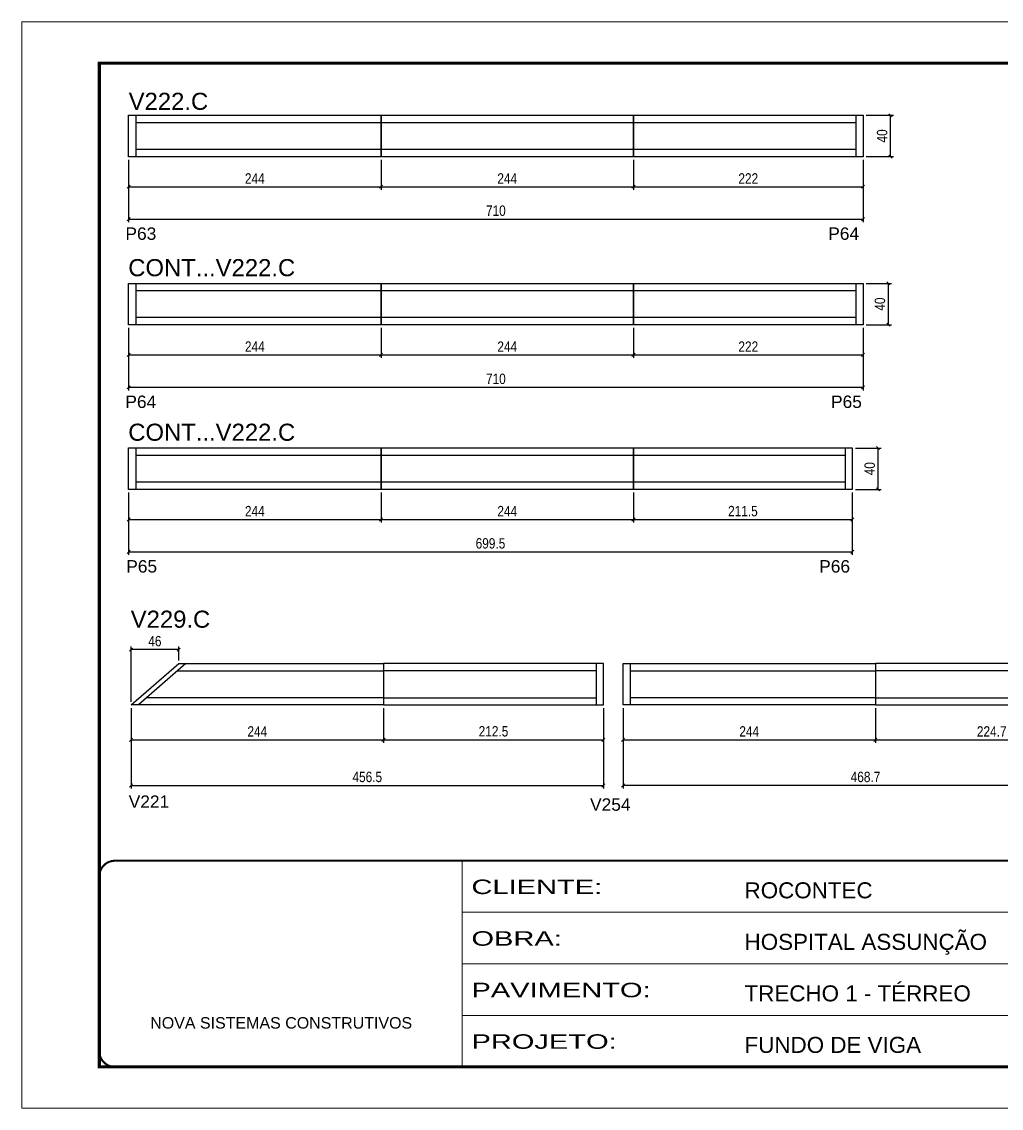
# Model space of a CAD drawing. Extents: x 3171 to 9452, y -2838 to 6252.
# Drawn here: x 6355 to 7302, y 4054 to 5104 of the extents above; entities that cross this region are included whole.
import ezdxf

# ---------------------------------------------------------------- set-up
doc = ezdxf.new("R2010")
doc.units = 0
doc.linetypes.add('CONTINUO', pattern=[0])
doc.linetypes.add('DASHED', pattern=[0.75, 0.5, -0.25])
for name, color, linetype in [('5', 5, 'Continuous'), ('NOMENCLATURA', 7, 'Continuous'), ('Painéis', 200, 'Continuous'), ('SARR_2.2x7', 40, 'Continuous')]:
    doc.layers.add(name, color=color, linetype=linetype)
for name, color, linetype, lineweight in [('Escoras', 2, 'Continuous', 25), ('Folhas', 255, 'Continuous', 9), ('SARRAFO DE PRESSAO', 251, 'DASHED', 9)]:
    doc.layers.add(name, color=color, linetype=linetype, lineweight=lineweight)
doc.styles.add('ARIAL', font='arial.ttf')
doc.styles.add('COTA TECNICA-50', font='techl___.ttf', dxfattribs={"height": 10})
doc.styles.get("Standard").update_dxf_attribs({"font": 'arial.ttf'})
doc.styles.add('Tecnologia', font='')
doc.styles.get('Tecnologia').set_extended_font_data('Forgotten Futurist')
doc.dimstyles.new('COTA PAINEL-50', dxfattribs={"dimtxt": 10, "dimasz": 3, "dimexe": 3, "dimexo": 3, "dimgap": 3, "dimtad": 1, "dimdec": 1, "dimzin": 12, "dimdsep": 46, "dimtxsty": 'COTA TECNICA-50', "dimblk1": 'OBLIQUE', "dimblk2": 'OBLIQUE', "dimsah": 1, "dimcen": 0.9, "dimclrd": 4, "dimclre": 4, "dimclrt": 240, "dimadec": 1, "dimazin": 3, "dimtfac": 1, "dimtdec": 1, "dimtmove": 0, "dimatfit": 3, "dimfxl": 1, "dimtolj": 1, "dimtzin": 12, "dimarcsym": 0})

# ---------------------------------------------------------------- blocks, each defined once
blk = doc.blocks.new('9999999999')
at = {"color": 30, "linetype": 'CONTINUO'}
for p, q in [((98564.6, 34230.2), (98564.6, 34429.4)), ((98564.6, 34379.6), (99584, 34379.6)), ((98564.6, 34329.8), (99488, 34329.8)), ((98564.6, 34280), (99488, 34280))]:
    blk.add_line(p, q, dxfattribs=at)
at = {"color": 30, "linetype": 'CONTINUO', "const_width": 2}
blk.add_lwpolyline([(99584, 34230.2), (99584, 34414.4, 0.414214), (99569, 34429.4), (98229, 34429.4, 0.414214), (98214, 34414.4), (98214, 34245.2, 0.414214), (98229, 34230.2), (99584, 34230.2)], format="xyb", dxfattribs=at)
at = {"layer": 'Folhas'}
blk.add_lwpolyline([(98139, 34190.2), (99624, 34190.2), (99624, 35240.2), (98139, 35240.2)], close=True, dxfattribs=at)
at = {"layer": 'Folhas', "color": 30, "const_width": 3}
blk.add_lwpolyline([(98214, 34230.2), (99584, 34230.2), (99584, 35200.2), (98214, 35200.2)], close=True, dxfattribs=at)
at = {"color": 7, "linetype": 'Continuous', "ltscale": 5, "style": 'ARIAL'}
for s, height, p in [('ROCONTEC', 15.48, (98837.7, 34393.1)), ('HOSPITAL ASSUNÇÃO', 15.483, (98837.7, 34343.3)), ('TRECHO 1 - TÉRREO', 15.483, (98837.7, 34293.5)), ('NOVA SISTEMAS CONSTRUTIVOS', 11.059, (98263.2, 34267.2)), ('FUNDO DE VIGA', 15.483, (98837.7, 34243.7))]:
    blk.add_text(s, height=height, dxfattribs=at).set_placement(p)
at = {"layer": 'Folhas', "color": 7, "style": 'Tecnologia', "width": 1.5}
for s, p in [('CLIENTE:', (98573.7, 34397.2)), ('OBRA:', (98573.7, 34347.3)), ('PAVIMENTO:', (98573.7, 34297.5)), ('PROJETO:', (98573.7, 34247.7))]:
    blk.add_text(s, height=14, dxfattribs=at).set_placement(p)
blk = doc.blocks.new('_Oblique')
at = {"color": 0, "linetype": 'ByBlock', "lineweight": -2}
blk.add_line((-0.5, -0.5), (0.5, 0.5), dxfattribs=at)
blk = doc.blocks.new('*D308')
at = {"layer": 'Defpoints', "color": 0, "linetype": 'ByBlock', "transparency": 16777216}
for p in [(6458, 4973.4), (6702, 4973.4), (6702, 4944.3)]:
    blk.add_point(p, dxfattribs=at)
at = {"layer": 'Escoras', "color": 4, "linetype": 'ByBlock', "lineweight": -2, "transparency": 16777216}
for p, q in [((6458, 4970.4), (6458, 4941.3)), ((6702, 4970.4), (6702, 4941.3)), ((6458, 4944.3), (6702, 4944.3))]:
    blk.add_line(p, q, dxfattribs=at)
at = {"layer": 'Escoras', "color": 4, "linetype": 'ByBlock', "lineweight": -2, "transparency": 16777216, "xscale": 3, "yscale": 3, "zscale": 3, "rotation": 180}
blk.add_blockref('_Oblique', (6458, 4944.3), dxfattribs=at)
at = {"layer": 'Escoras', "color": 4, "linetype": 'ByBlock', "lineweight": -2, "transparency": 16777216, "xscale": 3, "yscale": 3, "zscale": 3}
blk.add_blockref('_Oblique', (6702, 4944.3), dxfattribs=at)
at = {"layer": 'Escoras', "color": 240, "linetype": 'ByBlock', "transparency": 16777216, "insert": (6580, 4952.3), "char_height": 10, "attachment_point": 5, "style": 'COTA TECNICA-50'}
blk.add_mtext('\\A1;244', dxfattribs=at)
blk = doc.blocks.new('*D309')
at = {"layer": 'Defpoints', "color": 0, "linetype": 'ByBlock', "transparency": 16777216}
for p in [(6702, 4973.4), (6946, 4973.4), (6946, 4944.3)]:
    blk.add_point(p, dxfattribs=at)
at = {"layer": 'Escoras', "color": 4, "linetype": 'ByBlock', "lineweight": -2, "transparency": 16777216}
for p, q in [((6702, 4970.4), (6702, 4941.3)), ((6946, 4970.4), (6946, 4941.3)), ((6702, 4944.3), (6946, 4944.3))]:
    blk.add_line(p, q, dxfattribs=at)
at = {"layer": 'Escoras', "color": 4, "linetype": 'ByBlock', "lineweight": -2, "transparency": 16777216, "xscale": 3, "yscale": 3, "zscale": 3, "rotation": 180}
blk.add_blockref('_Oblique', (6702, 4944.3), dxfattribs=at)
at = {"layer": 'Escoras', "color": 4, "linetype": 'ByBlock', "lineweight": -2, "transparency": 16777216, "xscale": 3, "yscale": 3, "zscale": 3}
blk.add_blockref('_Oblique', (6946, 4944.3), dxfattribs=at)
at = {"layer": 'Escoras', "color": 240, "linetype": 'ByBlock', "transparency": 16777216, "insert": (6824, 4952.3), "char_height": 10, "attachment_point": 5, "style": 'COTA TECNICA-50'}
blk.add_mtext('\\A1;244', dxfattribs=at)
blk = doc.blocks.new('*D310')
at = {"layer": 'Defpoints', "color": 0, "linetype": 'ByBlock', "transparency": 16777216}
for p in [(6946, 4973.4), (7168, 4973.4), (7168, 4944.3)]:
    blk.add_point(p, dxfattribs=at)
at = {"layer": 'Escoras', "color": 4, "linetype": 'ByBlock', "lineweight": -2, "transparency": 16777216}
for p, q in [((6946, 4970.4), (6946, 4941.3)), ((7168, 4970.4), (7168, 4941.3)), ((6946, 4944.3), (7168, 4944.3))]:
    blk.add_line(p, q, dxfattribs=at)
at = {"layer": 'Escoras', "color": 4, "linetype": 'ByBlock', "lineweight": -2, "transparency": 16777216, "xscale": 3, "yscale": 3, "zscale": 3, "rotation": 180}
blk.add_blockref('_Oblique', (6946, 4944.3), dxfattribs=at)
at = {"layer": 'Escoras', "color": 4, "linetype": 'ByBlock', "lineweight": -2, "transparency": 16777216, "xscale": 3, "yscale": 3, "zscale": 3}
blk.add_blockref('_Oblique', (7168, 4944.3), dxfattribs=at)
at = {"layer": 'Escoras', "color": 240, "linetype": 'ByBlock', "transparency": 16777216, "insert": (7057, 4952.3), "char_height": 10, "attachment_point": 5, "style": 'COTA TECNICA-50'}
blk.add_mtext('\\A1;222', dxfattribs=at)
blk = doc.blocks.new('*D311')
at = {"layer": 'Defpoints', "color": 0, "linetype": 'ByBlock', "transparency": 16777216}
for p in [(6458, 4810.9), (6702, 4810.9), (6702, 4781.8)]:
    blk.add_point(p, dxfattribs=at)
at = {"layer": 'Escoras', "color": 4, "linetype": 'ByBlock', "lineweight": -2, "transparency": 16777216}
for p, q in [((6458, 4807.9), (6458, 4778.8)), ((6702, 4807.9), (6702, 4778.8)), ((6458, 4781.8), (6702, 4781.8))]:
    blk.add_line(p, q, dxfattribs=at)
at = {"layer": 'Escoras', "color": 4, "linetype": 'ByBlock', "lineweight": -2, "transparency": 16777216, "xscale": 3, "yscale": 3, "zscale": 3, "rotation": 180}
blk.add_blockref('_Oblique', (6458, 4781.8), dxfattribs=at)
at = {"layer": 'Escoras', "color": 4, "linetype": 'ByBlock', "lineweight": -2, "transparency": 16777216, "xscale": 3, "yscale": 3, "zscale": 3}
blk.add_blockref('_Oblique', (6702, 4781.8), dxfattribs=at)
at = {"layer": 'Escoras', "color": 240, "linetype": 'ByBlock', "transparency": 16777216, "insert": (6580, 4789.8), "char_height": 10, "attachment_point": 5, "style": 'COTA TECNICA-50'}
blk.add_mtext('\\A1;244', dxfattribs=at)
blk = doc.blocks.new('*D312')
at = {"layer": 'Defpoints', "color": 0, "linetype": 'ByBlock', "transparency": 16777216}
for p in [(6702, 4810.9), (6946, 4810.9), (6946, 4781.8)]:
    blk.add_point(p, dxfattribs=at)
at = {"layer": 'Escoras', "color": 4, "linetype": 'ByBlock', "lineweight": -2, "transparency": 16777216}
for p, q in [((6702, 4807.9), (6702, 4778.8)), ((6946, 4807.9), (6946, 4778.8)), ((6702, 4781.8), (6946, 4781.8))]:
    blk.add_line(p, q, dxfattribs=at)
at = {"layer": 'Escoras', "color": 4, "linetype": 'ByBlock', "lineweight": -2, "transparency": 16777216, "xscale": 3, "yscale": 3, "zscale": 3, "rotation": 180}
blk.add_blockref('_Oblique', (6702, 4781.8), dxfattribs=at)
at = {"layer": 'Escoras', "color": 4, "linetype": 'ByBlock', "lineweight": -2, "transparency": 16777216, "xscale": 3, "yscale": 3, "zscale": 3}
blk.add_blockref('_Oblique', (6946, 4781.8), dxfattribs=at)
at = {"layer": 'Escoras', "color": 240, "linetype": 'ByBlock', "transparency": 16777216, "insert": (6824, 4789.8), "char_height": 10, "attachment_point": 5, "style": 'COTA TECNICA-50'}
blk.add_mtext('\\A1;244', dxfattribs=at)
blk = doc.blocks.new('*D313')
at = {"layer": 'Defpoints', "color": 0, "linetype": 'ByBlock', "transparency": 16777216}
for p in [(6946, 4810.9), (7168, 4810.9), (7168, 4781.8)]:
    blk.add_point(p, dxfattribs=at)
at = {"layer": 'Escoras', "color": 4, "linetype": 'ByBlock', "lineweight": -2, "transparency": 16777216}
for p, q in [((6946, 4807.9), (6946, 4778.8)), ((7168, 4807.9), (7168, 4778.8)), ((6946, 4781.8), (7168, 4781.8))]:
    blk.add_line(p, q, dxfattribs=at)
at = {"layer": 'Escoras', "color": 4, "linetype": 'ByBlock', "lineweight": -2, "transparency": 16777216, "xscale": 3, "yscale": 3, "zscale": 3, "rotation": 180}
blk.add_blockref('_Oblique', (6946, 4781.8), dxfattribs=at)
at = {"layer": 'Escoras', "color": 4, "linetype": 'ByBlock', "lineweight": -2, "transparency": 16777216, "xscale": 3, "yscale": 3, "zscale": 3}
blk.add_blockref('_Oblique', (7168, 4781.8), dxfattribs=at)
at = {"layer": 'Escoras', "color": 240, "linetype": 'ByBlock', "transparency": 16777216, "insert": (7057, 4789.8), "char_height": 10, "attachment_point": 5, "style": 'COTA TECNICA-50'}
blk.add_mtext('\\A1;222', dxfattribs=at)
blk = doc.blocks.new('*D314')
at = {"layer": 'Defpoints', "color": 0, "linetype": 'ByBlock', "transparency": 16777216}
for p in [(6458, 4651.8), (6702, 4651.8), (6702, 4622.7)]:
    blk.add_point(p, dxfattribs=at)
at = {"layer": 'Escoras', "color": 4, "linetype": 'ByBlock', "lineweight": -2, "transparency": 16777216}
for p, q in [((6458, 4648.8), (6458, 4619.7)), ((6702, 4648.8), (6702, 4619.7)), ((6458, 4622.7), (6702, 4622.7))]:
    blk.add_line(p, q, dxfattribs=at)
at = {"layer": 'Escoras', "color": 4, "linetype": 'ByBlock', "lineweight": -2, "transparency": 16777216, "xscale": 3, "yscale": 3, "zscale": 3, "rotation": 180}
blk.add_blockref('_Oblique', (6458, 4622.7), dxfattribs=at)
at = {"layer": 'Escoras', "color": 4, "linetype": 'ByBlock', "lineweight": -2, "transparency": 16777216, "xscale": 3, "yscale": 3, "zscale": 3}
blk.add_blockref('_Oblique', (6702, 4622.7), dxfattribs=at)
at = {"layer": 'Escoras', "color": 240, "linetype": 'ByBlock', "transparency": 16777216, "insert": (6580, 4630.8), "char_height": 10, "attachment_point": 5, "style": 'COTA TECNICA-50'}
blk.add_mtext('\\A1;244', dxfattribs=at)
blk = doc.blocks.new('*D315')
at = {"layer": 'Defpoints', "color": 0, "linetype": 'ByBlock', "transparency": 16777216}
for p in [(6702, 4651.8), (6946, 4651.8), (6946, 4622.7)]:
    blk.add_point(p, dxfattribs=at)
at = {"layer": 'Escoras', "color": 4, "linetype": 'ByBlock', "lineweight": -2, "transparency": 16777216}
for p, q in [((6702, 4648.8), (6702, 4619.7)), ((6946, 4648.8), (6946, 4619.7)), ((6702, 4622.7), (6946, 4622.7))]:
    blk.add_line(p, q, dxfattribs=at)
at = {"layer": 'Escoras', "color": 4, "linetype": 'ByBlock', "lineweight": -2, "transparency": 16777216, "xscale": 3, "yscale": 3, "zscale": 3, "rotation": 180}
blk.add_blockref('_Oblique', (6702, 4622.7), dxfattribs=at)
at = {"layer": 'Escoras', "color": 4, "linetype": 'ByBlock', "lineweight": -2, "transparency": 16777216, "xscale": 3, "yscale": 3, "zscale": 3}
blk.add_blockref('_Oblique', (6946, 4622.7), dxfattribs=at)
at = {"layer": 'Escoras', "color": 240, "linetype": 'ByBlock', "transparency": 16777216, "insert": (6824, 4630.8), "char_height": 10, "attachment_point": 5, "style": 'COTA TECNICA-50'}
blk.add_mtext('\\A1;244', dxfattribs=at)
blk = doc.blocks.new('*D316')
at = {"layer": 'Defpoints', "color": 0, "linetype": 'ByBlock', "transparency": 16777216}
for p in [(6946, 4651.8), (7157.5, 4651.8), (7157.5, 4622.7)]:
    blk.add_point(p, dxfattribs=at)
at = {"layer": 'Escoras', "color": 4, "linetype": 'ByBlock', "lineweight": -2, "transparency": 16777216}
for p, q in [((6946, 4648.8), (6946, 4619.7)), ((7157.5, 4648.8), (7157.5, 4619.7)), ((6946, 4622.7), (7157.5, 4622.7))]:
    blk.add_line(p, q, dxfattribs=at)
at = {"layer": 'Escoras', "color": 4, "linetype": 'ByBlock', "lineweight": -2, "transparency": 16777216, "xscale": 3, "yscale": 3, "zscale": 3, "rotation": 180}
blk.add_blockref('_Oblique', (6946, 4622.7), dxfattribs=at)
at = {"layer": 'Escoras', "color": 4, "linetype": 'ByBlock', "lineweight": -2, "transparency": 16777216, "xscale": 3, "yscale": 3, "zscale": 3}
blk.add_blockref('_Oblique', (7157.5, 4622.7), dxfattribs=at)
at = {"layer": 'Escoras', "color": 240, "linetype": 'ByBlock', "transparency": 16777216, "insert": (7051.8, 4630.8), "char_height": 10, "attachment_point": 5, "style": 'COTA TECNICA-50'}
blk.add_mtext('\\A1;211.5', dxfattribs=at)
blk = doc.blocks.new('*D68')
at = {"layer": 'Defpoints', "color": 0, "linetype": 'ByBlock', "transparency": 16777216}
for p in [(6458, 4973.4), (7168, 4973.4), (7168, 4913)]:
    blk.add_point(p, dxfattribs=at)
at = {"layer": 'Escoras', "color": 4, "linetype": 'ByBlock', "lineweight": -2, "transparency": 16777216}
for p, q in [((6458, 4970.4), (6458, 4910)), ((7168, 4970.4), (7168, 4910)), ((6458, 4913), (7168, 4913))]:
    blk.add_line(p, q, dxfattribs=at)
at = {"layer": 'Escoras', "color": 4, "linetype": 'ByBlock', "lineweight": -2, "transparency": 16777216, "xscale": 3, "yscale": 3, "zscale": 3, "rotation": 180}
blk.add_blockref('_Oblique', (6458, 4913), dxfattribs=at)
at = {"layer": 'Escoras', "color": 4, "linetype": 'ByBlock', "lineweight": -2, "transparency": 16777216, "xscale": 3, "yscale": 3, "zscale": 3}
blk.add_blockref('_Oblique', (7168, 4913), dxfattribs=at)
at = {"layer": 'Escoras', "color": 240, "linetype": 'ByBlock', "transparency": 16777216, "insert": (6813, 4921.1), "char_height": 10, "attachment_point": 5, "style": 'COTA TECNICA-50'}
blk.add_mtext('\\A1;710', dxfattribs=at)
blk = doc.blocks.new('*D69')
at = {"layer": 'Defpoints', "color": 0, "linetype": 'ByBlock', "transparency": 16777216}
for p in [(6458, 4810.9), (7168, 4810.9), (7168, 4750.5)]:
    blk.add_point(p, dxfattribs=at)
at = {"layer": 'Escoras', "color": 4, "linetype": 'ByBlock', "lineweight": -2, "transparency": 16777216}
for p, q in [((6458, 4807.9), (6458, 4747.5)), ((7168, 4807.9), (7168, 4747.5)), ((6458, 4750.5), (7168, 4750.5))]:
    blk.add_line(p, q, dxfattribs=at)
at = {"layer": 'Escoras', "color": 4, "linetype": 'ByBlock', "lineweight": -2, "transparency": 16777216, "xscale": 3, "yscale": 3, "zscale": 3, "rotation": 180}
blk.add_blockref('_Oblique', (6458, 4750.5), dxfattribs=at)
at = {"layer": 'Escoras', "color": 4, "linetype": 'ByBlock', "lineweight": -2, "transparency": 16777216, "xscale": 3, "yscale": 3, "zscale": 3}
blk.add_blockref('_Oblique', (7168, 4750.5), dxfattribs=at)
at = {"layer": 'Escoras', "color": 240, "linetype": 'ByBlock', "transparency": 16777216, "insert": (6813, 4758.6), "char_height": 10, "attachment_point": 5, "style": 'COTA TECNICA-50'}
blk.add_mtext('\\A1;710', dxfattribs=at)
blk = doc.blocks.new('*D70')
at = {"layer": 'Defpoints', "color": 0, "linetype": 'ByBlock', "transparency": 16777216}
for p in [(6458, 4651.8), (7157.5, 4651.8), (7157.5, 4591.5)]:
    blk.add_point(p, dxfattribs=at)
at = {"layer": 'Escoras', "color": 4, "linetype": 'ByBlock', "lineweight": -2, "transparency": 16777216}
for p, q in [((6458, 4648.8), (6458, 4588.5)), ((7157.5, 4648.8), (7157.5, 4588.5)), ((6458, 4591.5), (7157.5, 4591.5))]:
    blk.add_line(p, q, dxfattribs=at)
at = {"layer": 'Escoras', "color": 4, "linetype": 'ByBlock', "lineweight": -2, "transparency": 16777216, "xscale": 3, "yscale": 3, "zscale": 3, "rotation": 180}
blk.add_blockref('_Oblique', (6458, 4591.5), dxfattribs=at)
at = {"layer": 'Escoras', "color": 4, "linetype": 'ByBlock', "lineweight": -2, "transparency": 16777216, "xscale": 3, "yscale": 3, "zscale": 3}
blk.add_blockref('_Oblique', (7157.5, 4591.5), dxfattribs=at)
at = {"layer": 'Escoras', "color": 240, "linetype": 'ByBlock', "transparency": 16777216, "insert": (6807.8, 4599.6), "char_height": 10, "attachment_point": 5, "style": 'COTA TECNICA-50'}
blk.add_mtext('\\A1;699.5', dxfattribs=at)
blk = doc.blocks.new('*D317')
at = {"layer": 'Defpoints', "color": 0, "linetype": 'ByBlock', "transparency": 16777216}
for p in [(7157.5, 4691.8), (7182.5, 4691.8), (7157.5, 4651.8)]:
    blk.add_point(p, dxfattribs=at)
at = {"layer": 'Escoras', "color": 4, "linetype": 'ByBlock', "lineweight": -2, "transparency": 16777216}
for p, q in [((7160.5, 4691.8), (7185.5, 4691.8)), ((7182.5, 4651.8), (7182.5, 4691.8)), ((7160.5, 4651.8), (7185.5, 4651.8))]:
    blk.add_line(p, q, dxfattribs=at)
at = {"layer": 'Escoras', "color": 4, "linetype": 'ByBlock', "lineweight": -2, "transparency": 16777216, "xscale": 3, "yscale": 3, "zscale": 3}
for p, rotation in [((7182.5, 4691.8), 90), ((7182.5, 4651.8), 270)]:
    blk.add_blockref('_Oblique', p, dxfattribs=dict(at, rotation=rotation))
at = {"layer": 'Escoras', "color": 240, "linetype": 'ByBlock', "transparency": 16777216, "insert": (7174.4, 4671.8), "char_height": 10, "attachment_point": 5, "rotation": 90, "style": 'COTA TECNICA-50'}
blk.add_mtext('\\A1;40', dxfattribs=at)
blk = doc.blocks.new('*D167')
at = {"layer": 'Defpoints', "color": 0, "linetype": 'ByBlock', "transparency": 16777216}
for p in [(7168, 4850.9), (7192.4, 4850.9), (7168, 4810.9)]:
    blk.add_point(p, dxfattribs=at)
at = {"layer": 'Escoras', "color": 4, "linetype": 'ByBlock', "lineweight": -2, "transparency": 16777216}
for p, q in [((7171, 4850.9), (7195.4, 4850.9)), ((7192.4, 4810.9), (7192.4, 4850.9)), ((7171, 4810.9), (7195.4, 4810.9))]:
    blk.add_line(p, q, dxfattribs=at)
at = {"layer": 'Escoras', "color": 4, "linetype": 'ByBlock', "lineweight": -2, "transparency": 16777216, "xscale": 3, "yscale": 3, "zscale": 3}
for p, rotation in [((7192.4, 4850.9), 90), ((7192.4, 4810.9), 270)]:
    blk.add_blockref('_Oblique', p, dxfattribs=dict(at, rotation=rotation))
at = {"layer": 'Escoras', "color": 240, "linetype": 'ByBlock', "transparency": 16777216, "insert": (7184.3, 4830.9), "char_height": 10, "attachment_point": 5, "rotation": 90, "style": 'COTA TECNICA-50'}
blk.add_mtext('\\A1;40', dxfattribs=at)
blk = doc.blocks.new('*D168')
at = {"layer": 'Defpoints', "color": 0, "linetype": 'ByBlock', "transparency": 16777216}
for p in [(7168, 5013.4), (7194.5, 5013.4), (7168, 4973.4)]:
    blk.add_point(p, dxfattribs=at)
at = {"layer": 'Escoras', "color": 4, "linetype": 'ByBlock', "lineweight": -2, "transparency": 16777216}
for p, q in [((7171, 5013.4), (7197.5, 5013.4)), ((7194.5, 4973.4), (7194.5, 5013.4)), ((7171, 4973.4), (7197.5, 4973.4))]:
    blk.add_line(p, q, dxfattribs=at)
at = {"layer": 'Escoras', "color": 4, "linetype": 'ByBlock', "lineweight": -2, "transparency": 16777216, "xscale": 3, "yscale": 3, "zscale": 3}
for p, rotation in [((7194.5, 5013.4), 90), ((7194.5, 4973.4), 270)]:
    blk.add_blockref('_Oblique', p, dxfattribs=dict(at, rotation=rotation))
at = {"layer": 'Escoras', "color": 240, "linetype": 'ByBlock', "transparency": 16777216, "insert": (7186.4, 4993.4), "char_height": 10, "attachment_point": 5, "rotation": 90, "style": 'COTA TECNICA-50'}
blk.add_mtext('\\A1;40', dxfattribs=at)
blk = doc.blocks.new('*D28')
at = {"layer": 'Defpoints', "color": 0, "linetype": 'ByBlock', "transparency": 16777216}
for p in [(6460.4, 4443.5), (6916.9, 4443.5), (6916.9, 4365.7)]:
    blk.add_point(p, dxfattribs=at)
at = {"layer": 'Escoras', "color": 4, "linetype": 'ByBlock', "lineweight": -2, "transparency": 16777216}
for p, q in [((6460.4, 4440.5), (6460.4, 4362.7)), ((6916.9, 4440.5), (6916.9, 4362.7)), ((6460.4, 4365.7), (6916.9, 4365.7))]:
    blk.add_line(p, q, dxfattribs=at)
at = {"layer": 'Escoras', "color": 4, "linetype": 'ByBlock', "lineweight": -2, "transparency": 16777216, "xscale": 3, "yscale": 3, "zscale": 3, "rotation": 180}
blk.add_blockref('_Oblique', (6460.4, 4365.7), dxfattribs=at)
at = {"layer": 'Escoras', "color": 4, "linetype": 'ByBlock', "lineweight": -2, "transparency": 16777216, "xscale": 3, "yscale": 3, "zscale": 3}
blk.add_blockref('_Oblique', (6916.9, 4365.7), dxfattribs=at)
at = {"layer": 'Escoras', "color": 240, "linetype": 'ByBlock', "transparency": 16777216, "insert": (6688.7, 4373.9), "char_height": 10, "attachment_point": 5, "style": 'COTA TECNICA-50'}
blk.add_mtext('\\A1;456.5', dxfattribs=at)
blk = doc.blocks.new('*D29')
at = {"layer": 'Defpoints', "color": 0, "linetype": 'ByBlock', "transparency": 16777216}
for p in [(7404.6, 4483.5), (6935.9, 4443.5), (6935.9, 4365.7)]:
    blk.add_point(p, dxfattribs=at)
at = {"layer": 'Escoras', "color": 4, "linetype": 'ByBlock', "lineweight": -2, "transparency": 16777216}
for p, q in [((7404.6, 4480.5), (7404.6, 4362.7)), ((6935.9, 4440.5), (6935.9, 4362.7)), ((7404.6, 4365.7), (6935.9, 4365.7))]:
    blk.add_line(p, q, dxfattribs=at)
at = {"layer": 'Escoras', "color": 4, "linetype": 'ByBlock', "lineweight": -2, "transparency": 16777216, "xscale": 3, "yscale": 3, "zscale": 3, "rotation": 180}
blk.add_blockref('_Oblique', (6935.9, 4365.7), dxfattribs=at)
at = {"layer": 'Escoras', "color": 4, "linetype": 'ByBlock', "lineweight": -2, "transparency": 16777216, "xscale": 3, "yscale": 3, "zscale": 3}
blk.add_blockref('_Oblique', (7404.6, 4365.7), dxfattribs=at)
at = {"layer": 'Escoras', "color": 240, "linetype": 'ByBlock', "transparency": 16777216, "insert": (7170.3, 4373.9), "char_height": 10, "attachment_point": 5, "style": 'COTA TECNICA-50'}
blk.add_mtext('\\A1;468.7', dxfattribs=at)
blk = doc.blocks.new('*D199')
at = {"layer": 'Defpoints', "color": 0, "linetype": 'ByBlock', "transparency": 16777216}
for p in [(6460.4, 4443.5), (6704.4, 4443.5), (6704.4, 4409.8)]:
    blk.add_point(p, dxfattribs=at)
at = {"layer": 'Escoras', "color": 4, "linetype": 'ByBlock', "lineweight": -2, "transparency": 16777216}
for p, q in [((6460.4, 4440.5), (6460.4, 4406.8)), ((6704.4, 4440.5), (6704.4, 4406.8)), ((6460.4, 4409.8), (6704.4, 4409.8))]:
    blk.add_line(p, q, dxfattribs=at)
at = {"layer": 'Escoras', "color": 4, "linetype": 'ByBlock', "lineweight": -2, "transparency": 16777216, "xscale": 3, "yscale": 3, "zscale": 3, "rotation": 180}
blk.add_blockref('_Oblique', (6460.4, 4409.8), dxfattribs=at)
at = {"layer": 'Escoras', "color": 4, "linetype": 'ByBlock', "lineweight": -2, "transparency": 16777216, "xscale": 3, "yscale": 3, "zscale": 3}
blk.add_blockref('_Oblique', (6704.4, 4409.8), dxfattribs=at)
at = {"layer": 'Escoras', "color": 240, "linetype": 'ByBlock', "transparency": 16777216, "insert": (6582.4, 4417.9), "char_height": 10, "attachment_point": 5, "style": 'COTA TECNICA-50'}
blk.add_mtext('\\A1;244', dxfattribs=at)
blk = doc.blocks.new('*D200')
at = {"layer": 'Defpoints', "color": 0, "linetype": 'ByBlock', "transparency": 16777216}
for p in [(6704.4, 4443.5), (6916.9, 4443.5), (6916.9, 4409.8)]:
    blk.add_point(p, dxfattribs=at)
at = {"layer": 'Escoras', "color": 4, "linetype": 'ByBlock', "lineweight": -2, "transparency": 16777216}
for p, q in [((6704.4, 4440.5), (6704.4, 4406.8)), ((6916.9, 4440.5), (6916.9, 4406.8)), ((6704.4, 4409.8), (6916.9, 4409.8))]:
    blk.add_line(p, q, dxfattribs=at)
at = {"layer": 'Escoras', "color": 4, "linetype": 'ByBlock', "lineweight": -2, "transparency": 16777216, "xscale": 3, "yscale": 3, "zscale": 3, "rotation": 180}
blk.add_blockref('_Oblique', (6704.4, 4409.8), dxfattribs=at)
at = {"layer": 'Escoras', "color": 4, "linetype": 'ByBlock', "lineweight": -2, "transparency": 16777216, "xscale": 3, "yscale": 3, "zscale": 3}
blk.add_blockref('_Oblique', (6916.9, 4409.8), dxfattribs=at)
at = {"layer": 'Escoras', "color": 240, "linetype": 'ByBlock', "transparency": 16777216, "insert": (6810.7, 4418), "char_height": 10, "attachment_point": 5, "style": 'COTA TECNICA-50'}
blk.add_mtext('\\A1;212.5', dxfattribs=at)
blk = doc.blocks.new('*D201')
at = {"layer": 'Defpoints', "color": 0, "linetype": 'ByBlock', "transparency": 16777216}
for p in [(6460.4, 4497), (6506.5, 4483.5), (6460.4, 4443.5)]:
    blk.add_point(p, dxfattribs=at)
at = {"layer": 'Escoras', "color": 4, "linetype": 'ByBlock', "lineweight": -2, "transparency": 16777216}
for p, q in [((6460.4, 4446.5), (6460.4, 4500)), ((6506.5, 4497), (6460.4, 4497)), ((6506.5, 4486.5), (6506.5, 4500))]:
    blk.add_line(p, q, dxfattribs=at)
at = {"layer": 'Escoras', "color": 4, "linetype": 'ByBlock', "lineweight": -2, "transparency": 16777216, "xscale": 3, "yscale": 3, "zscale": 3, "rotation": 180}
blk.add_blockref('_Oblique', (6460.4, 4497), dxfattribs=at)
at = {"layer": 'Escoras', "color": 4, "linetype": 'ByBlock', "lineweight": -2, "transparency": 16777216, "xscale": 3, "yscale": 3, "zscale": 3}
blk.add_blockref('_Oblique', (6506.5, 4497), dxfattribs=at)
at = {"layer": 'Escoras', "color": 240, "linetype": 'ByBlock', "transparency": 16777216, "insert": (6483.4, 4505.1), "char_height": 10, "attachment_point": 5, "style": 'COTA TECNICA-50'}
blk.add_mtext('\\A1;46', dxfattribs=at)
blk = doc.blocks.new('*D202')
at = {"layer": 'Defpoints', "color": 0, "linetype": 'ByBlock', "transparency": 16777216}
for p in [(6935.9, 4443.5), (7179.9, 4443.5), (7179.9, 4409.8)]:
    blk.add_point(p, dxfattribs=at)
at = {"layer": 'Escoras', "color": 4, "linetype": 'ByBlock', "lineweight": -2, "transparency": 16777216}
for p, q in [((6935.9, 4440.5), (6935.9, 4406.8)), ((7179.9, 4440.5), (7179.9, 4406.8)), ((6935.9, 4409.8), (7179.9, 4409.8))]:
    blk.add_line(p, q, dxfattribs=at)
at = {"layer": 'Escoras', "color": 4, "linetype": 'ByBlock', "lineweight": -2, "transparency": 16777216, "xscale": 3, "yscale": 3, "zscale": 3, "rotation": 180}
blk.add_blockref('_Oblique', (6935.9, 4409.8), dxfattribs=at)
at = {"layer": 'Escoras', "color": 4, "linetype": 'ByBlock', "lineweight": -2, "transparency": 16777216, "xscale": 3, "yscale": 3, "zscale": 3}
blk.add_blockref('_Oblique', (7179.9, 4409.8), dxfattribs=at)
at = {"layer": 'Escoras', "color": 240, "linetype": 'ByBlock', "transparency": 16777216, "insert": (7057.9, 4417.9), "char_height": 10, "attachment_point": 5, "style": 'COTA TECNICA-50'}
blk.add_mtext('\\A1;244', dxfattribs=at)
blk = doc.blocks.new('*D30')
at = {"layer": 'Defpoints', "color": 0, "linetype": 'ByBlock', "transparency": 16777216}
for p in [(7404.6, 4483.5), (7179.9, 4443.5), (7404.6, 4409.8)]:
    blk.add_point(p, dxfattribs=at)
at = {"layer": 'Escoras', "color": 4, "linetype": 'ByBlock', "lineweight": -2, "transparency": 16777216}
for p, q in [((7404.6, 4480.5), (7404.6, 4406.8)), ((7179.9, 4440.5), (7179.9, 4406.8)), ((7179.9, 4409.8), (7404.6, 4409.8))]:
    blk.add_line(p, q, dxfattribs=at)
at = {"layer": 'Escoras', "color": 4, "linetype": 'ByBlock', "lineweight": -2, "transparency": 16777216, "xscale": 3, "yscale": 3, "zscale": 3, "rotation": 180}
blk.add_blockref('_Oblique', (7179.9, 4409.8), dxfattribs=at)
at = {"layer": 'Escoras', "color": 4, "linetype": 'ByBlock', "lineweight": -2, "transparency": 16777216, "xscale": 3, "yscale": 3, "zscale": 3}
blk.add_blockref('_Oblique', (7404.6, 4409.8), dxfattribs=at)
at = {"layer": 'Escoras', "color": 240, "linetype": 'ByBlock', "transparency": 16777216, "insert": (7292.3, 4417.9), "char_height": 10, "attachment_point": 5, "style": 'COTA TECNICA-50'}
blk.add_mtext('\\A1;224.7', dxfattribs=at)

msp = doc.modelspace()

# ---------------------------------------------------------------- linework, layer by layer
at = {"layer": 'Painéis', "linetype": 'Continuous'}
for points in [[(6458.03, 5013.35), (6702.03, 5013.35), (6702.03, 4973.35), (6458.03, 4973.35)], [(6702.03, 5013.35), (6946.03, 5013.35), (6946.03, 4973.35), (6702.03, 4973.35)], [(6946.03, 5013.35), (7168.03, 5013.35), (7168.03, 4973.35), (6946.03, 4973.35)], [(6458.03, 4850.86), (6702.03, 4850.86), (6702.03, 4810.86), (6458.03, 4810.86)], [(6702.03, 4850.86), (6946.03, 4850.86), (6946.03, 4810.86), (6702.03, 4810.86)], [(6946.03, 4850.86), (7168.03, 4850.86), (7168.03, 4810.86), (6946.03, 4810.86)], [(6458.03, 4691.83), (6702.03, 4691.83), (6702.03, 4651.83), (6458.03, 4651.83)], [(6702.03, 4691.83), (6946.03, 4691.83), (6946.03, 4651.83), (6702.03, 4651.83)], [(6946.03, 4691.83), (7157.53, 4691.83), (7157.53, 4651.83), (6946.03, 4651.83)], [(6506.46, 4483.51), (6704.43, 4483.51), (6704.43, 4443.51), (6460.43, 4443.51)], [(6916.93, 4483.51), (6704.43, 4483.51), (6704.43, 4443.51), (6916.93, 4443.51)], [(6935.93, 4483.51), (7179.93, 4483.51), (7179.93, 4443.51), (6935.93, 4443.51)]]:
    msp.add_lwpolyline(points, close=True, dxfattribs=at)
msp.add_lwpolyline([(7179.93, 4443.51), (7333.59, 4443.51), (7404.63, 4483.51), (7179.93, 4483.51), (7179.93, 4443.51)], dxfattribs=at)
at = {"layer": 'SARR_2.2x7', "linetype": 'Continuous'}
for p, q in [((6465.03, 5013.35), (6465.03, 4973.35)), ((7161, 5013.35), (7161, 4973.35)), ((6465.03, 5006.35), (6702.03, 5006.35)), ((6702.03, 5006.35), (6946.03, 5006.35)), ((6946.03, 5006.35), (7161.03, 5006.35)), ((6702.06, 4980.35), (6465.06, 4980.35)), ((6946.06, 4980.35), (6702.06, 4980.35)), ((7161.06, 4980.35), (6946.06, 4980.35)), ((6465.03, 4850.86), (6465.03, 4810.86)), ((6465.03, 4843.86), (6702.03, 4843.86)), ((6702.03, 4843.86), (6946.03, 4843.86)), ((6946.03, 4843.86), (7161.03, 4843.86)), ((7161, 4850.86), (7161, 4810.86)), ((6702.06, 4817.86), (6465.06, 4817.86)), ((6946.06, 4817.86), (6702.06, 4817.86)), ((7161.06, 4817.86), (6946.06, 4817.86)), ((6465.03, 4691.83), (6465.03, 4651.83)), ((6465.03, 4684.83), (6702.03, 4684.83)), ((6702.03, 4684.83), (6946.03, 4684.83)), ((6946.03, 4684.83), (7150.53, 4684.83)), ((7150.5, 4691.83), (7150.5, 4651.83)), ((6702.06, 4658.83), (6465.06, 4658.83)), ((6946.06, 4658.83), (6702.06, 4658.83)), ((7150.56, 4658.83), (6946.06, 4658.83)), ((6513.46, 4483.51), (6467.43, 4443.51)), ((6909.93, 4483.51), (6909.93, 4443.51)), ((6942.93, 4483.51), (6942.93, 4443.51)), ((6505.4, 4476.51), (6704.43, 4476.51)), ((6909.93, 4476.51), (6704.43, 4476.51)), ((6942.93, 4476.51), (7179.93, 4476.51)), ((7377.93, 4476.51), (7179.93, 4476.51)), ((6704.46, 4450.51), (6475.48, 4450.51)), ((6704.39, 4450.51), (6909.89, 4450.51)), ((7179.96, 4450.51), (6942.96, 4450.51)), ((7179.93, 4450.51), (7331.75, 4450.51))]:
    msp.add_line(p, q, dxfattribs=at)

# ---------------------------------------------------------------- block references
at = {"layer": 'SARRAFO DE PRESSAO', "color": 6, "linetype": 'ByBlock'}
msp.add_blockref('9999999999', (-91784.29, -30136.46), dxfattribs=at)

# ---------------------------------------------------------------- texts
at = {"layer": '5', "linetype": 'Continuous'}
for s, p in [('P63', (6454.95, 4892.98)), ('P64', (7134.29, 4892.98)), ('P64', (6454.86, 4730.49)), ('P65', (7137, 4730.49)), ('P65', (6455.71, 4571.45)), ('P66', (7125.55, 4571.45)), ('V221', (6458.11, 4344.09)), ('V254', (6904.05, 4341.26))]:
    msp.add_text(s, height=12, rotation=359.99996, dxfattribs=at).set_placement(p)
at = {"layer": 'NOMENCLATURA', "linetype": 'Continuous'}
for s, p in [('V222.C', (6458.06, 5018.59)), ('CONT...V222.C', (6457.65, 4857.84)), ('CONT...V222.C', (6457.65, 4698.81)), ('V229.C', (6460.04, 4518.14))]:
    msp.add_text(s, height=16.5, dxfattribs=at).set_placement(p)

# ---------------------------------------------------------------- dimensions: what is measured, and where the dimension line sits
at = {"layer": 'Escoras', "linetype": 'ByBlock'}
for p1, p2, distance, picture, middle in [((7168.03, 4973.35), (7168.03, 5013.35), -26.45, '*D168', (7186.38, 4993.35)), ((7168.03, 4810.86), (7168.03, 4850.86), -24.36, '*D167', (7184.29, 4830.86))]:
    dim = msp.add_aligned_dim(p1=p1, p2=p2, distance=distance, dimstyle='COTA PAINEL-50', override={"dimarcsym": 1}, dxfattribs=at)
    dim.commit()
    dim.dimension.update_dxf_attribs({"geometry": picture, "text_midpoint": middle})
for base, p1, p2, picture, middle in [((6702.03, 4944.26), (6458.03, 4973.35), (6702.03, 4973.35), '*D308', (6580.03, 4952.33)), ((7168.03, 4912.99), (6458.03, 4973.35), (7168.03, 4973.35), '*D68', (6813.03, 4921.1)), ((6946.03, 4944.26), (6702.03, 4973.35), (6946.03, 4973.35), '*D309', (6824.03, 4952.33)), ((7168.03, 4944.26), (6946.03, 4973.35), (7168.03, 4973.35), '*D310', (7057.03, 4952.26)), ((6702.03, 4781.77), (6458.03, 4810.86), (6702.03, 4810.86), '*D311', (6580.03, 4789.84)), ((7168.03, 4750.51), (6458.03, 4810.86), (7168.03, 4810.86), '*D69', (6813.03, 4758.61)), ((6946.03, 4781.77), (6702.03, 4810.86), (6946.03, 4810.86), '*D312', (6824.03, 4789.84)), ((7168.03, 4781.77), (6946.03, 4810.86), (7168.03, 4810.86), '*D313', (7057.03, 4789.77)), ((6702.03, 4622.73), (6458.03, 4651.83), (6702.03, 4651.83), '*D314', (6580.03, 4630.81)), ((7157.53, 4591.47), (6458.03, 4651.83), (7157.53, 4651.83), '*D70', (6807.78, 4599.61)), ((6946.03, 4622.73), (6702.03, 4651.83), (6946.03, 4651.83), '*D315', (6824.03, 4630.81)), ((7157.53, 4622.73), (6946.03, 4651.83), (7157.53, 4651.83), '*D316', (7051.78, 4630.84)), ((6460.43, 4497.03), (6506.46, 4483.51), (6460.43, 4443.51), '*D201', (6483.44, 4505.13)), ((6935.93, 4365.75), (7404.63, 4483.51), (6935.93, 4443.51), '*D29', (7170.28, 4373.87)), ((7404.63, 4409.84), (7179.93, 4443.51), (7404.63, 4483.51), '*D30', (7292.28, 4417.92)), ((6916.93, 4365.75), (6460.43, 4443.51), (6916.93, 4443.51), '*D28', (6688.68, 4373.86)), ((6704.43, 4409.84), (6460.43, 4443.51), (6704.43, 4443.51), '*D199', (6582.43, 4417.92)), ((6916.93, 4409.84), (6704.43, 4443.51), (6916.93, 4443.51), '*D200', (6810.68, 4417.95)), ((7179.93, 4409.84), (6935.93, 4443.51), (7179.93, 4443.51), '*D202', (7057.93, 4417.92))]:
    dim = msp.add_linear_dim(base=base, p1=p1, p2=p2, dimstyle='COTA PAINEL-50', override={"dimarcsym": 1}, dxfattribs=at)
    dim.commit()
    dim.dimension.update_dxf_attribs({"geometry": picture, "text_midpoint": middle})
dim = msp.add_linear_dim(base=(7182.5, 4691.83), p1=(7157.53, 4651.83), p2=(7157.53, 4691.83), angle=90, dimstyle='COTA PAINEL-50', override={"dimarcsym": 1}, dxfattribs=at)
dim.commit()
dim.dimension.update_dxf_attribs({"geometry": '*D317', "text_midpoint": (7174.4, 4671.83)})

doc.saveas('drawing.dxf')
